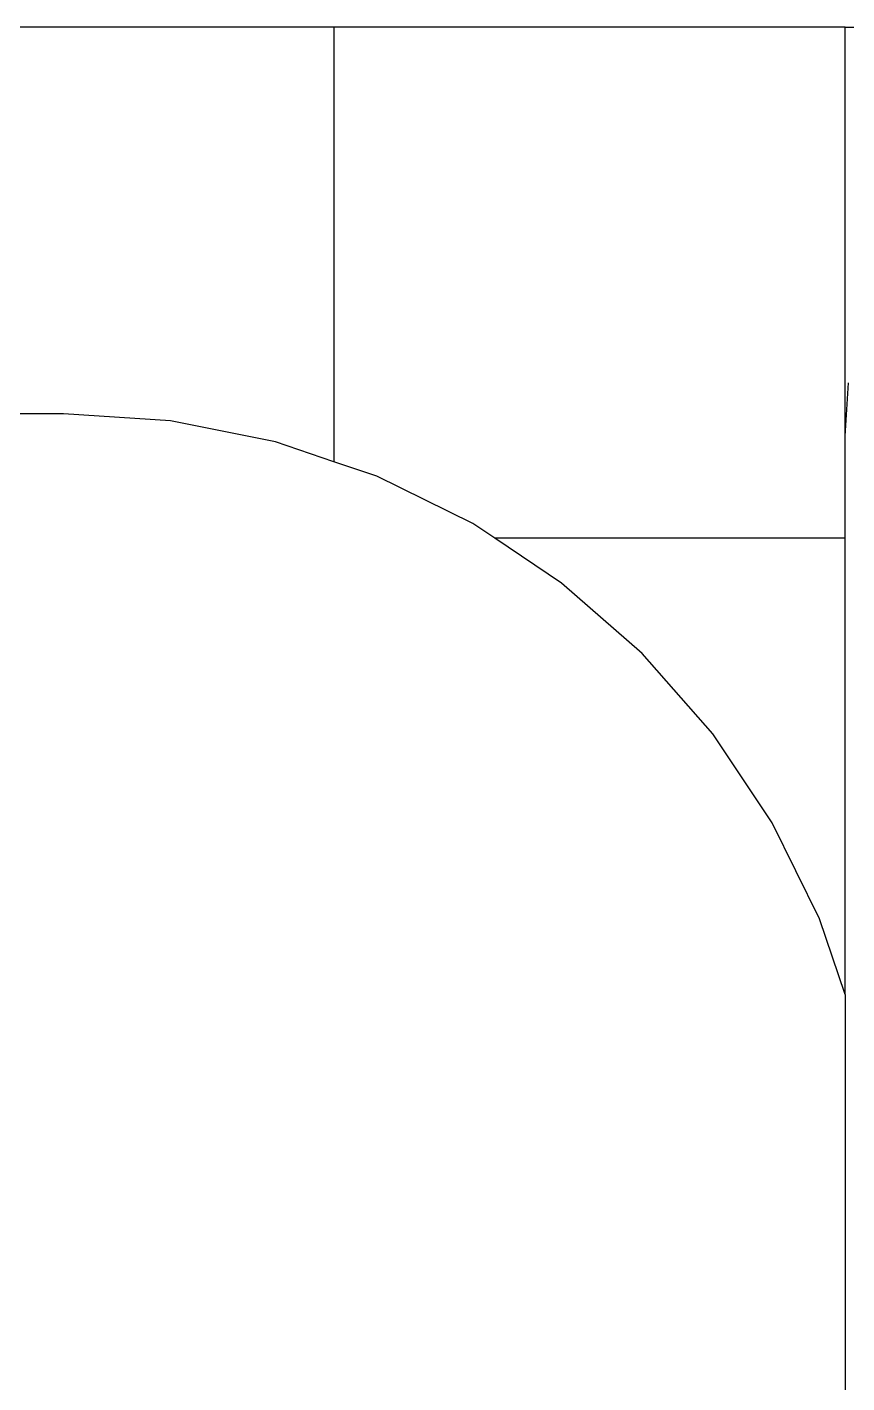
# Model space of a CAD drawing. Header units: inches. Extents: x 9636 to 21597, y -10243 to 557.
# Drawn here: x 14765.11 to 14770.6, y -8287.63 to -8278.55 of the extents above; entities that cross this region are included whole.
import ezdxf

# ---------------------------------------------------------------- set-up
doc = ezdxf.new("R2010")
doc.units = ezdxf.units.IN
doc.header["$MEASUREMENT"] = 0
doc.layers.add('Edges', color=7, linetype='Continuous')

# ---------------------------------------------------------------- blocks, each defined once
blk = doc.blocks.new('FF')
at = {"layer": 'Edges', "color": 252, "true_color": 0x939598}
for p, q in [((14767.1634, -8278.5478), (14671.2595, -8278.5478)), ((14770.5886, -8278.5478), (14767.1634, -8278.5478)), ((14767.1634, -8278.5478), (14767.1634, -8281.4597)), ((14770.5886, -8281.288), (14770.5886, -8278.5478)), ((14770.5886, -8278.5478), (14773.3287, -8278.5478)), ((14770.5886, -8281.288), (14770.612, -8280.9303)), ((14765.3537, -8281.1401), (14673.5599, -8281.1401)), ((14766.069, -8281.187), (14765.3537, -8281.1401)), ((14766.772, -8281.3269), (14766.069, -8281.187)), ((14767.1634, -8281.4597), (14766.772, -8281.3269)), ((14770.5886, -8281.973), (14770.5886, -8281.288)), ((14767.4508, -8281.5573), (14767.1634, -8281.4597)), ((14768.0938, -8281.8743), (14767.4508, -8281.5573)), ((14768.2414, -8281.973), (14768.0938, -8281.8743)), ((14770.5886, -8281.973), (14768.2414, -8281.973)), ((14768.6898, -8282.2726), (14768.2414, -8281.973)), ((14770.5886, -8285.0294), (14770.5886, -8281.973)), ((14769.2288, -8282.7453), (14768.6898, -8282.2726)), ((14769.7014, -8283.2842), (14769.2288, -8282.7453)), ((14770.0997, -8283.8802), (14769.7014, -8283.2842)), ((14770.4167, -8284.5232), (14770.0997, -8283.8802)), ((14770.5886, -8285.0294), (14770.4167, -8284.5232)), ((14770.5886, -8285.0294), (14770.5886, -8328.2485))]:
    blk.add_line(p, q, dxfattribs=at)

msp = doc.modelspace()

# ---------------------------------------------------------------- block references
at = {"color": 18, "true_color": 0x000000}
msp.add_blockref('FF', (0, 0), dxfattribs=at)

doc.saveas('drawing.dxf')
